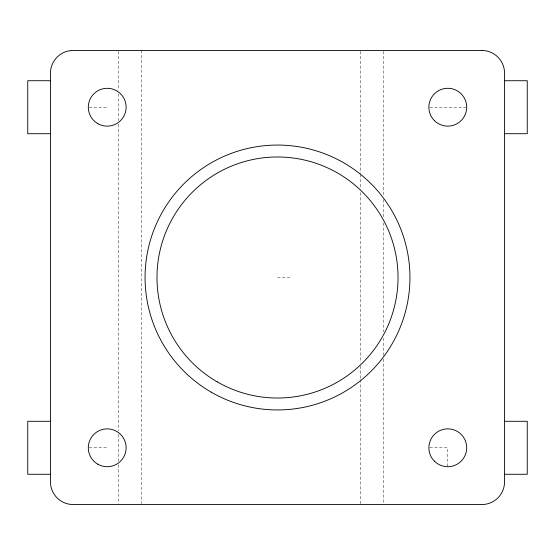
<?xml version="1.0" encoding="UTF-8"?>
<svg xmlns="http://www.w3.org/2000/svg" width="555" height="555" viewBox="0 0 555 555"><rect width="100%" height="100%" fill="white"/><g stroke="black" fill="none" stroke-linecap="round" stroke-linejoin="round"><path stroke-width="0.42" stroke-dasharray="2.77 2.08" d="M89.154 107.219L107.219 107.219M429.723 107.219L465.846 107.219M277.5 277.5L291.576 277.5M89.154 447.781L107.219 447.781M429.723 447.781L447.781 447.781L447.781 466.706M383.456 51.324L383.456 196.04M383.456 199.509L383.456 216.838M383.456 222.902L383.456 332.098M383.456 338.161L383.456 355.491M383.456 358.96L383.456 503.676M360.75 51.324L360.75 173.507M360.75 174.374L360.75 189.109M360.75 192.578L360.75 362.422M360.75 365.891L360.75 378.892M360.75 379.759L360.75 503.676M141.275 50.456L141.275 503.676M118.569 51.324L118.569 90.319M118.569 93.781L118.569 120.65M118.569 124.112L118.569 430.888M118.569 434.35L118.569 461.219M118.569 464.681L118.569 503.676"/><path stroke-width="0.83" d="M50.456 80.725L27.75 80.725L27.75 133.706L50.456 133.706M504.544 80.725L527.25 80.725L527.25 133.706L504.544 133.706M50.456 421.294L27.75 421.294L27.75 474.275L50.456 474.275M504.544 421.294L527.25 421.294L527.25 474.275L504.544 474.275M481.844 50.456L73.156 50.456A22.706 22.706 0 0 0 50.456 73.156L50.456 481.844A22.706 22.706 0 0 0 73.156 504.544L481.844 504.544A22.706 22.706 0 0 0 504.544 481.844L504.544 73.156A22.706 22.706 0 0 0 481.844 50.456M211.282 392.198A132.444 132.444 0 0 0 409.944 277.5A132.444 132.444 0 0 0 211.282 162.802A132.444 132.444 0 0 0 211.282 392.198M97.756 123.598A18.919 18.919 0 0 0 126.138 107.219A18.919 18.919 0 0 0 97.756 90.833A18.919 18.919 0 0 0 97.756 123.598M434.405 461.163A18.919 18.919 0 0 0 466.061 452.679A18.919 18.919 0 0 0 442.89 429.508A18.919 18.919 0 0 0 434.405 461.163M97.756 464.167A18.919 18.919 0 0 0 126.138 447.781A18.919 18.919 0 0 0 97.756 431.401A18.919 18.919 0 0 0 97.756 464.167M434.405 120.595A18.919 18.919 0 0 0 466.061 112.11A18.919 18.919 0 0 0 442.89 88.939A18.919 18.919 0 0 0 434.405 120.595M217.241 381.875A120.525 120.525 0 0 0 398.025 277.5A120.525 120.525 0 0 0 217.241 173.125A120.525 120.525 0 0 0 217.241 381.875"/></g></svg>
